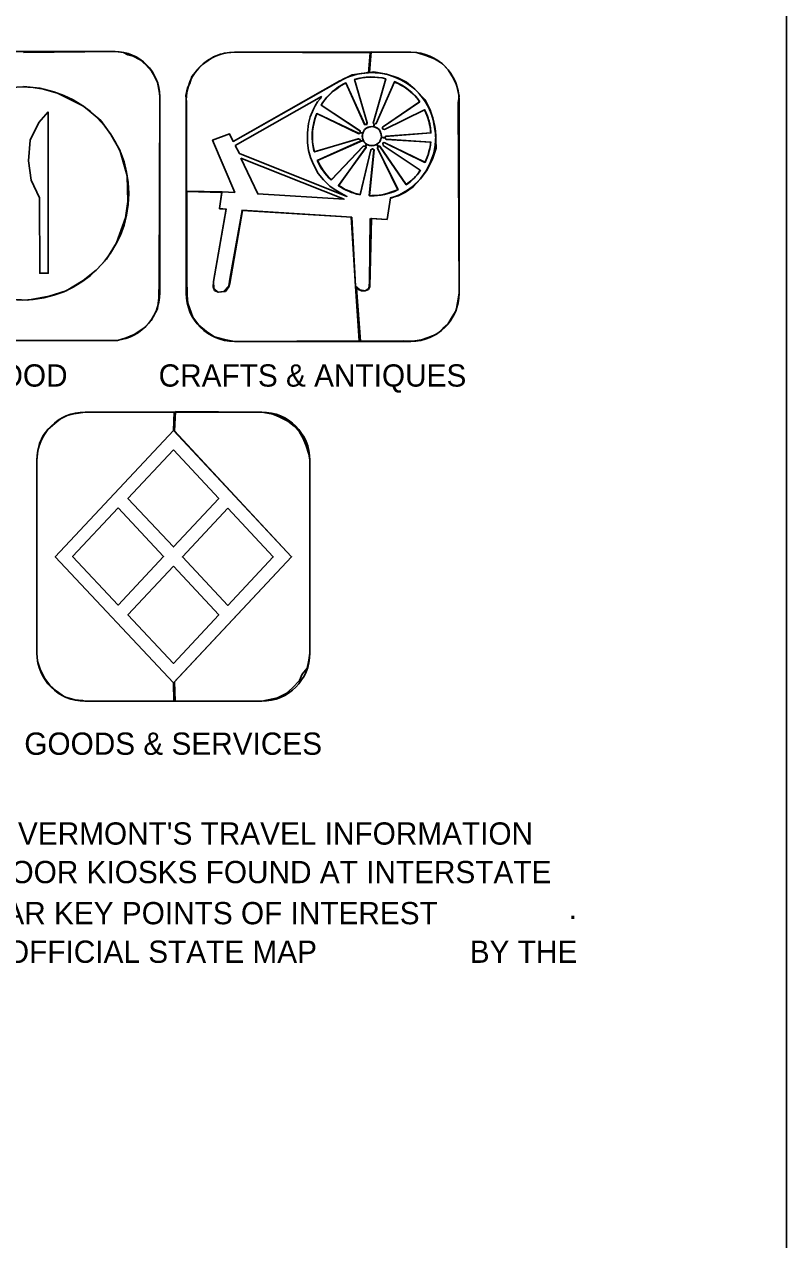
# Model space of a CAD drawing. Extents: x 52521.5 to 52556.9, y 9932.2 to 9956.4.
# Drawn here: x 52552.71 to 52556.82, y 9944.1 to 9950.65 of the extents above; entities that cross this region are included whole.
import ezdxf

# ---------------------------------------------------------------- set-up
doc = ezdxf.new("R2010")
doc.units = 0
for name, color, linetype in [('Level 1', 7, 'Continuous'), ('Level 2', 7, 'Continuous'), ('Level 3', 7, 'Continuous'), ('Level 45', 7, 'Continuous')]:
    doc.layers.add(name, color=color, linetype=linetype)

msp = doc.modelspace()

# ---------------------------------------------------------------- linework, layer by layer
at = {"layer": 'Level 1'}
for p, q in [((52553.1982, 9950.5066), (52552.2131, 9950.5066)), ((52554.7952, 9950.5022), (52553.8432, 9950.5022)), ((52553.4412, 9950.2635), (52553.4412, 9949.2085)), ((52553.5835, 9950.2427), (52553.5835, 9949.2042)), ((52555.0547, 9950.2427), (52555.0547, 9949.2042)), ((52553.1815, 9948.9487), (52552.2296, 9948.9487)), ((52554.7952, 9948.9444), (52553.8432, 9948.9444)), ((52553.9906, 9948.5635), (52553.0387, 9948.5635)), ((52552.779, 9948.3039), (52552.779, 9947.2654)), ((52553.9906, 9947.0058), (52553.0387, 9947.0058))]:
    msp.add_line(p, q, dxfattribs=at)
for points in [[(52553.5146, 9948.4644), (52552.8778, 9947.7847)], [(52554.1514, 9947.7847), (52553.5146, 9948.4644)], [(52552.8778, 9947.7847), (52553.5146, 9947.1047)], [(52553.5146, 9947.1047), (52554.1514, 9947.7847)]]:
    msp.add_lwpolyline(points, dxfattribs=at)
for centre, radius, start, end in [((52553.1981, 9950.2634), 0.2431, 0, 90), ((52553.8432, 9950.2427), 0.2596, 90, 180), ((52554.7952, 9950.2427), 0.2596, 0, 90), ((52553.1817, 9949.2084), 0.2596, 270, 0), ((52553.8432, 9949.2041), 0.2596, 180, 270), ((52554.7952, 9949.2041), 0.2596, 270, 0), ((52553.0386, 9948.304), 0.2596, 90, 180), ((52553.9907, 9948.304), 0.2596, 0, 90), ((52553.0386, 9947.2654), 0.2596, 180, 270), ((52553.9907, 9947.2654), 0.2596, 270, 0)]:
    msp.add_arc(centre, radius, start, end, dxfattribs=at)
at = {"layer": 'Level 2'}
for p, q in [((52554.4116, 9950.3477), (52553.8362, 9950.0222)), ((52554.3168, 9950.2269), (52554.3112, 9950.2178)), ((52553.7262, 9950.0291), (52553.8167, 9950.0632)), ((52553.8167, 9950.0632), (52553.8362, 9950.0222)), ((52553.8458, 9949.7468), (52553.7262, 9950.0291)), ((52553.7623, 9949.6605), (52553.7762, 9949.7512)), ((52553.7767, 9949.7512), (52553.8458, 9949.7468)), ((52554.6667, 9949.6021), (52554.6842, 9949.7177)), ((52553.7643, 9949.6585), (52553.7996, 9949.6562)), ((52553.8827, 9949.6509), (52554.476, 9949.6138)), ((52554.5773, 9949.6075), (52554.6667, 9949.6021))]:
    msp.add_line(p, q, dxfattribs=at)
for points in [[(52554.445, 9950.3374), (52554.546, 9950.1138), (52554.5535, 9950.1123)], [(52554.5544, 9950.1125), (52554.5595, 9950.1223), (52554.4905, 9950.3553)], [(52554.6596, 9950.3593), (52554.592, 9950.1205), (52554.5968, 9950.1149)], [(52554.5992, 9950.1149), (52554.6077, 9950.1186), (52554.7062, 9950.3432)], [(52554.5222, 9950.07), (52554.5201, 9950.0793), (52554.3112, 9950.2176)], [(52554.8427, 9950.2353), (52554.6417, 9950.0982), (52554.6417, 9950.0911)], [(52554.6428, 9950.0893), (52554.6526, 9950.0865), (52554.8678, 9950.193)], [(52554.2882, 9950.1732), (52554.5152, 9950.0642), (52554.5218, 9950.0677)], [(52554.9014, 9950.0674), (52554.6585, 9950.0493), (52554.6555, 9950.0442)], [(52554.5218, 9950.0321), (52554.5127, 9950.0368), (52554.2738, 9949.9664)], [(52554.2903, 9949.9194), (52554.521, 9950.0231), (52554.5224, 9950.03)], [(52554.5484, 9949.9972), (52554.5382, 9949.9965), (52554.3653, 9949.815)], [(52554.4045, 9949.7834), (52554.5523, 9949.989), (52554.55, 9949.9958)], [(52554.6187, 9949.9939), (52554.6157, 9949.9846), (52554.7263, 9949.7627)], [(52554.7687, 9949.7882), (52554.6274, 9949.9951), (52554.622, 9949.9951)], [(52554.6429, 9950.0102), (52554.6453, 9950.0003), (52554.8454, 9949.8676)], [(52554.8706, 9949.9092), (52554.65, 9950.0154), (52554.6438, 9950.0121)], [(52554.656, 9950.0401), (52554.6621, 9950.0337), (52554.9016, 9950.0188)], [(52554.5878, 9949.9816), (52554.5792, 9949.9759), (52554.5209, 9949.7348)], [(52554.5707, 9949.7303), (52554.5953, 9949.9767), (52554.5909, 9949.9805)], [(52553.7986, 9949.6585), (52553.7302, 9949.2677), (52553.7322, 9949.2315), (52553.7564, 9949.2094), (52553.7845, 9949.2133), (52553.8127, 9949.2436), (52553.8207, 9949.29), (52553.8852, 9949.6504), (52553.8822, 9949.6507)], [(52553.7986, 9949.6583), (52553.7986, 9949.6585)], [(52554.4733, 9949.6142), (52554.4955, 9949.2416), (52554.5197, 9949.2215), (52554.5477, 9949.2173), (52554.568, 9949.2296), (52554.5719, 9949.2617), (52554.5759, 9949.6068)], [(52554.476, 9949.614), (52554.4733, 9949.6142)]]:
    msp.add_lwpolyline(points, dxfattribs=at)
msp.add_circle((52554.5844, 9950.0505), 0.0514, dxfattribs=at)
for centre, radius, start, end in [((52554.5821, 9950.0462), 0.3464, 287.55623, 123.20837), ((52554.583, 9950.0488), 0.3203, 115.54022, 148.18224), ((52554.583, 9950.0488), 0.3203, 115.54058, 146.37825), ((52554.583, 9950.0488), 0.3203, 76.09002, 106.79229), ((52554.583, 9950.0488), 0.3203, 76.09307, 105.14279), ((52554.583, 9950.0488), 0.3203, 35.65896, 67.25524), ((52554.583, 9950.0488), 0.3203, 35.6559, 67.25218), ((52554.583, 9950.0488), 0.3203, 36.62949, 66.07097), ((52554.583, 9950.0488), 0.3203, 3.35106, 26.82474), ((52554.583, 9950.0488), 0.3203, 3.348, 26.82169), ((52554.583, 9950.0488), 0.3203, 157.18981, 194.90468), ((52554.583, 9950.0488), 0.3203, 157.43496, 194.88686), ((52554.583, 9950.0488), 0.3203, 159.63063, 194.15493), ((52554.583, 9950.0488), 0.3203, 157.18027, 161.80308), ((52554.583, 9950.0488), 0.3203, 4.69434, 24.97662), ((52554.583, 9950.0488), 0.3203, 334.10189, 354.65443), ((52554.583, 9950.0488), 0.3203, 334.11801, 354.65137), ((52554.583, 9950.0488), 0.3203, 335.28198, 352.29559), ((52554.583, 9950.0488), 0.3203, 203.89416, 227.05652), ((52554.583, 9950.0488), 0.3203, 203.89794, 227.0603), ((52554.583, 9950.0488), 0.3203, 206.11104, 225.41667), ((52554.583, 9950.0488), 0.3203, 305.43395, 325.30881), ((52554.583, 9950.0488), 0.3203, 305.44756, 325.29269), ((52554.583, 9950.0488), 0.3203, 306.93698, 324.13956), ((52554.583, 9950.0488), 0.3203, 235.99819, 258.79628), ((52554.583, 9950.0488), 0.3203, 236.00196, 258.80006), ((52554.583, 9950.0488), 0.3203, 238.24451, 258.05313), ((52554.583, 9950.0488), 0.3203, 267.82446, 296.65967), ((52554.583, 9950.0488), 0.3203, 267.82824, 296.66344), ((52554.583, 9950.0488), 0.3203, 269.09832, 295.92073)]:
    msp.add_arc(centre, radius, start, end, dxfattribs=at)
at = {"layer": 'Level 3'}
msp.add_line((52556.8196, 9954.8915), (52556.8205, 9933.7082), dxfattribs=at)
msp.add_circle((52552.7003, 9949.7412), 0.5741, dxfattribs=at)
at = {"layer": 'Level 45'}
for points in [[(52552.2625, 9948.9488), (52553.1815, 9948.9487), (52553.2134, 9948.9488), (52553.2603, 9948.9629), (52553.3027, 9948.9817), (52553.3567, 9949.0169), (52553.3942, 9949.0568), (52553.4294, 9949.1202), (52553.4365, 9949.179), (52553.4388, 9949.2705), (52553.4412, 9950.2635), (52553.4388, 9950.2919), (52553.4294, 9950.3389), (52553.413, 9950.3741), (52553.3966, 9950.3999), (52553.366, 9950.4352), (52553.3355, 9950.461), (52553.2979, 9950.4821), (52553.2697, 9950.4892), (52553.2462, 9950.5009), (52553.2017, 9950.5056), (52552.7062, 9950.5009)], [(52552.7062, 9950.3178), (52552.7955, 9950.3083), (52552.8894, 9950.2825), (52553.0302, 9950.2121), (52553.1242, 9950.1346), (52553.1782, 9950.0595), (52553.2252, 9949.9749), (52553.2651, 9949.8364), (52553.2697, 9949.6978), (52553.2557, 9949.611), (52553.2087, 9949.4748), (52553.1548, 9949.3879), (52553.0983, 9949.3292), (52553.0279, 9949.2729), (52552.9363, 9949.2165), (52552.8447, 9949.1883), (52552.7274, 9949.1673), (52552.5982, 9949.1743)]]:
    msp.add_lwpolyline(points, dxfattribs=at)
for points in [[(52553.5847, 9949.7548), (52553.7767, 9949.7512), (52553.8458, 9949.7468), (52553.7262, 9950.0291), (52553.8167, 9950.0632), (52553.8362, 9950.0222), (52554.3923, 9950.336), (52554.4283, 9950.3556), (52554.4784, 9950.3799), (52554.527, 9950.3879), (52554.5659, 9950.3912), (52554.5757, 9950.4997), (52553.8432, 9950.5022), (52553.8048, 9950.4997), (52553.7693, 9950.4917), (52553.7304, 9950.477), (52553.7028, 9950.4575), (52553.6721, 9950.4367), (52553.6511, 9950.4172), (52553.6332, 9950.3943), (52553.6137, 9950.3718), (52553.6041, 9950.3346), (52553.5911, 9950.3103), (52553.5813, 9950.2698), (52553.5847, 9950.2357)], [(52554.5238, 9948.9452), (52554.5012, 9949.2318), (52554.5125, 9949.2237), (52554.5287, 9949.2172), (52554.5481, 9949.2172), (52554.5659, 9949.2237), (52554.5739, 9949.2399), (52554.5821, 9949.6074), (52554.6667, 9949.6021), (52554.6842, 9949.7177), (52554.7262, 9949.729), (52554.7652, 9949.7484), (52554.8072, 9949.7774), (52554.846, 9949.8212), (52554.8817, 9949.8682), (52554.9107, 9949.9264), (52554.9302, 9949.9863), (52554.927, 9950.0657), (52554.9157, 9950.1385), (52554.8979, 9950.1921), (52554.8718, 9950.2454), (52554.8153, 9950.3037), (52554.7716, 9950.341), (52554.7247, 9950.3653), (52554.6631, 9950.3847), (52554.5952, 9950.3961), (52554.5725, 9950.3929), (52554.5805, 9950.5046), (52554.7952, 9950.5022), (52554.8249, 9950.5013), (52554.8752, 9950.4851), (52554.9222, 9950.4673), (52554.9626, 9950.4414), (52554.995, 9950.4074), (52555.0242, 9950.3604), (52555.0404, 9950.3264), (52555.0549, 9950.2666), (52555.0501, 9950.2293), (52555.0547, 9949.2042), (52555.0452, 9949.1525), (52555.0387, 9949.1119), (52555.0176, 9949.0763), (52554.9933, 9949.0374), (52554.9675, 9949.0132), (52554.935, 9948.9841), (52554.8881, 9948.9647), (52554.8525, 9948.9533), (52554.8039, 9948.9452), (52554.757, 9948.9484)], [(52554.5222, 9950.07), (52554.5205, 9950.0799), (52554.3107, 9950.218), (52554.3189, 9950.2295), (52554.3285, 9950.244), (52554.3437, 9950.2604), (52554.3594, 9950.2769), (52554.3767, 9950.2922), (52554.395, 9950.3061), (52554.416, 9950.3214), (52554.4393, 9950.334), (52554.4444, 9950.3371), (52554.5445, 9950.1128), (52554.5547, 9950.1117), (52554.5591, 9950.1224), (52554.4912, 9950.3562), (52554.532, 9950.3649), (52554.5642, 9950.3688), (52554.5876, 9950.3688), (52554.6142, 9950.3668), (52554.6402, 9950.3638), (52554.6592, 9950.3593), (52554.5913, 9950.1205), (52554.5965, 9950.1147), (52554.594, 9950.1015), (52554.5788, 9950.1007), (52554.5647, 9950.0988), (52554.5541, 9950.0926), (52554.5452, 9950.0857), (52554.5413, 9950.0786), (52554.5357, 9950.0678)], [(52554.5992, 9950.1149), (52554.6075, 9950.1184), (52554.7064, 9950.3437), (52554.7155, 9950.3383), (52554.727, 9950.3346), (52554.7407, 9950.3259), (52554.7552, 9950.3183), (52554.7715, 9950.3068), (52554.7916, 9950.2914), (52554.8049, 9950.2791), (52554.8207, 9950.2638), (52554.8341, 9950.247), (52554.8412, 9950.2346), (52554.6417, 9950.0982), (52554.6417, 9950.0902), (52554.6524, 9950.0863), (52554.8681, 9950.1925), (52554.8757, 9950.1767), (52554.8814, 9950.1633), (52554.8858, 9950.1499), (52554.8919, 9950.1313), (52554.8957, 9950.1135), (52554.9002, 9950.0944), (52554.9011, 9950.0778), (52554.9026, 9950.0682), (52554.6591, 9950.0495), (52554.6557, 9950.0434), (52554.6357, 9950.0434), (52554.6351, 9950.0577), (52554.6318, 9950.0738), (52554.6232, 9950.0863), (52554.6151, 9950.0926), (52554.6036, 9950.0987), (52554.5945, 9950.1012)], [(52553.8468, 9949.9996), (52554.3123, 9950.2635), (52554.3049, 9950.2512), (52554.2912, 9950.2348), (52554.2782, 9950.2146), (52554.2696, 9950.1962), (52554.252, 9950.1544), (52554.2428, 9950.1191), (52554.237, 9950.0682), (52554.237, 9950.0146), (52554.2428, 9949.9728), (52554.254, 9949.9349), (52554.2638, 9949.91), (52554.2808, 9949.876), (52554.2958, 9949.8486), (52554.3239, 9949.8159), (52554.358, 9949.7807), (52554.3821, 9949.7643), (52554.4174, 9949.7427), (52554.45, 9949.7257), (52553.8703, 9949.9567)], [(52552.8403, 9950.1814), (52552.8403, 9949.3121), (52552.7946, 9949.3121), (52552.7932, 9949.7181), (52552.7472, 9949.8129), (52552.7337, 9949.9177), (52552.7435, 9950.0284), (52552.7897, 9950.1234)], [(52554.5218, 9950.0677), (52554.5147, 9950.0634), (52554.2873, 9950.1717), (52554.2772, 9950.1433), (52554.2727, 9950.1229), (52554.2676, 9950.1007), (52554.2639, 9950.0768), (52554.2639, 9950.045), (52554.2639, 9950.0184), (52554.2695, 9949.9894), (52554.2752, 9949.9665), (52554.5115, 9950.0367), (52554.523, 9950.0304), (52554.5205, 9950.0217), (52554.5369, 9950.0292), (52554.5332, 9950.04), (52554.5332, 9950.0527), (52554.5337, 9950.0622), (52554.5357, 9950.0673)], [(52554.5376, 9950.0277), (52554.5192, 9950.0197), (52554.2907, 9949.9187), (52554.3053, 9949.8917), (52554.3207, 9949.8688), (52554.3368, 9949.8469), (52554.3545, 9949.8257), (52554.3662, 9949.8155), (52554.5397, 9949.997), (52554.5499, 9949.9978), (52554.5558, 9950.0065), (52554.5492, 9950.0117), (52554.5441, 9950.0153), (52554.5397, 9950.0212)], [(52554.6187, 9949.9939), (52554.6151, 9949.9852), (52554.7248, 9949.762), (52554.7081, 9949.7562), (52554.6919, 9949.7496), (52554.6678, 9949.7415), (52554.6401, 9949.7349), (52554.6071, 9949.7305), (52554.5844, 9949.7298), (52554.5711, 9949.7292), (52554.5967, 9949.9772), (52554.588, 9949.9823), (52554.5785, 9949.9772), (52554.5213, 9949.7357), (52554.4899, 9949.7431), (52554.4665, 9949.754), (52554.4402, 9949.7627), (52554.4181, 9949.7767), (52554.4042, 9949.7841), (52554.5543, 9949.989), (52554.5507, 9949.9955), (52554.5572, 9950.0043), (52554.5711, 9949.9999), (52554.5828, 9949.9986), (52554.5953, 9949.9999), (52554.6071, 9950.0037), (52554.6093, 9950.0058)], [(52554.656, 9950.0401), (52554.6623, 9950.0331), (52554.9007, 9950.0182), (52554.9002, 9950.0019), (52554.8972, 9949.9841), (52554.8915, 9949.9669), (52554.8862, 9949.9463), (52554.8796, 9949.9275), (52554.8708, 9949.9096), (52554.6504, 9950.0153), (52554.643, 9950.0129), (52554.6448, 9950.0003), (52554.8455, 9949.8662), (52554.834, 9949.8492), (52554.8161, 9949.8298), (52554.7998, 9949.814), (52554.7849, 9949.8018), (52554.7713, 9949.7908), (52554.7697, 9949.7896), (52554.6276, 9949.9959), (52554.619, 9949.9959), (52554.6119, 9950.0073), (52554.619, 9950.0126), (52554.6271, 9950.02), (52554.6315, 9950.0292), (52554.6351, 9950.0428)], [(52553.879, 9949.9314), (52554.4344, 9949.7102), (52553.9696, 9949.7392)], [(52553.5879, 9949.7516), (52553.7758, 9949.7468), (52553.7623, 9949.6605), (52553.7996, 9949.6562), (52553.7302, 9949.2677), (52553.7287, 9949.2383), (52553.7368, 9949.2188), (52553.7562, 9949.2092), (52553.7741, 9949.2124), (52553.7952, 9949.214), (52553.813, 9949.2383), (52553.8194, 9949.2562), (52553.8875, 9949.6496), (52554.476, 9949.6138), (52554.4955, 9949.2416), (52554.5157, 9948.9467), (52553.8432, 9948.9444), (52553.7902, 9948.9548), (52553.7368, 9948.9695), (52553.6932, 9948.9971), (52553.6511, 9949.0327), (52553.6186, 9949.0747), (52553.5927, 9949.1509), (52553.5894, 9949.1913), (52553.5863, 9949.2852)], [(52553.5146, 9948.4644), (52553.5195, 9948.5629), (52553.0386, 9948.5636), (52552.9776, 9948.5542), (52552.9417, 9948.5458), (52552.9058, 9948.5271), (52552.8751, 9948.5014), (52552.8374, 9948.4706), (52552.8135, 9948.4382), (52552.793, 9948.3937), (52552.7843, 9948.3543), (52552.779, 9948.3039), (52552.779, 9947.2654), (52552.7827, 9947.2208), (52552.7981, 9947.1729), (52552.8221, 9947.1285), (52552.8493, 9947.0927), (52552.8836, 9947.0617), (52552.928, 9947.0293), (52552.9827, 9947.014), (52553.0254, 9947.0105), (52553.0387, 9947.0058), (52553.5179, 9947.0054), (52553.5146, 9947.1047), (52552.8778, 9947.7847)], [(52553.5213, 9948.4621), (52553.5265, 9948.5663), (52553.9906, 9948.5635), (52554.0513, 9948.5526), (52554.0855, 9948.5373), (52554.1317, 9948.515), (52554.1659, 9948.4878), (52554.1932, 9948.4587), (52554.2137, 9948.421), (52554.2308, 9948.3817), (52554.2445, 9948.3372), (52554.2503, 9948.3039), (52554.2503, 9947.2654), (52554.2445, 9947.2277), (52554.236, 9947.1848), (52554.2086, 9947.1524), (52554.195, 9947.1182), (52554.1573, 9947.0772), (52554.1232, 9947.0482), (52554.0753, 9947.0242), (52553.9907, 9947.0058), (52553.5247, 9947.007), (52553.5213, 9947.1097), (52554.1514, 9947.7847)], [(52553.5146, 9948.3599), (52553.2697, 9948.0984), (52553.5144, 9947.8368), (52553.7594, 9948.0984)], [(52553.2165, 9948.0473), (52552.9717, 9947.7858), (52553.2164, 9947.5243), (52553.4614, 9947.7858)], [(52553.8084, 9948.0453), (52553.5635, 9947.7838), (52553.8083, 9947.5222), (52554.0533, 9947.7838)], [(52553.5146, 9947.7327), (52553.2697, 9947.4711), (52553.5144, 9947.2095), (52553.7594, 9947.4711)]]:
    msp.add_lwpolyline(points, close=True, dxfattribs=at)

# ---------------------------------------------------------------- texts
at = {"layer": 'Level 3'}
for s, p in [('FOOD', (52552.4807, 9948.701)), ('CRAFTS & ANTIQUES', (52553.4352, 9948.7009)), ('GOODS & SERVICES', (52552.7109, 9946.7172)), ("THE SYMBOLS ABOVE ARE FEATURED ON VERMONT'S TRAVEL INFORMATION", (52549.3241, 9946.2332)), ('PLAZAS, WHICH ARE FREE-STANDING OUTDOOR KIOSKS FOUND AT INTERSTATE', (52549.1595, 9946.0255)), ('REST AREAS, WELCOME CENTERS, AND NEAR KEY POINTS OF INTEREST', (52549.162, 9945.8041)), ('.', (52555.6454, 9945.8317)), ('PLAZA LOCATIONS ARE INDICATED ON THE OFFICIAL STATE MAP', (52549.1528, 9945.5963)), ('BY THE', (52555.112, 9945.5963))]:
    msp.add_text(s, height=0.12, dxfattribs=at).set_placement(p)

doc.saveas('drawing.dxf')
